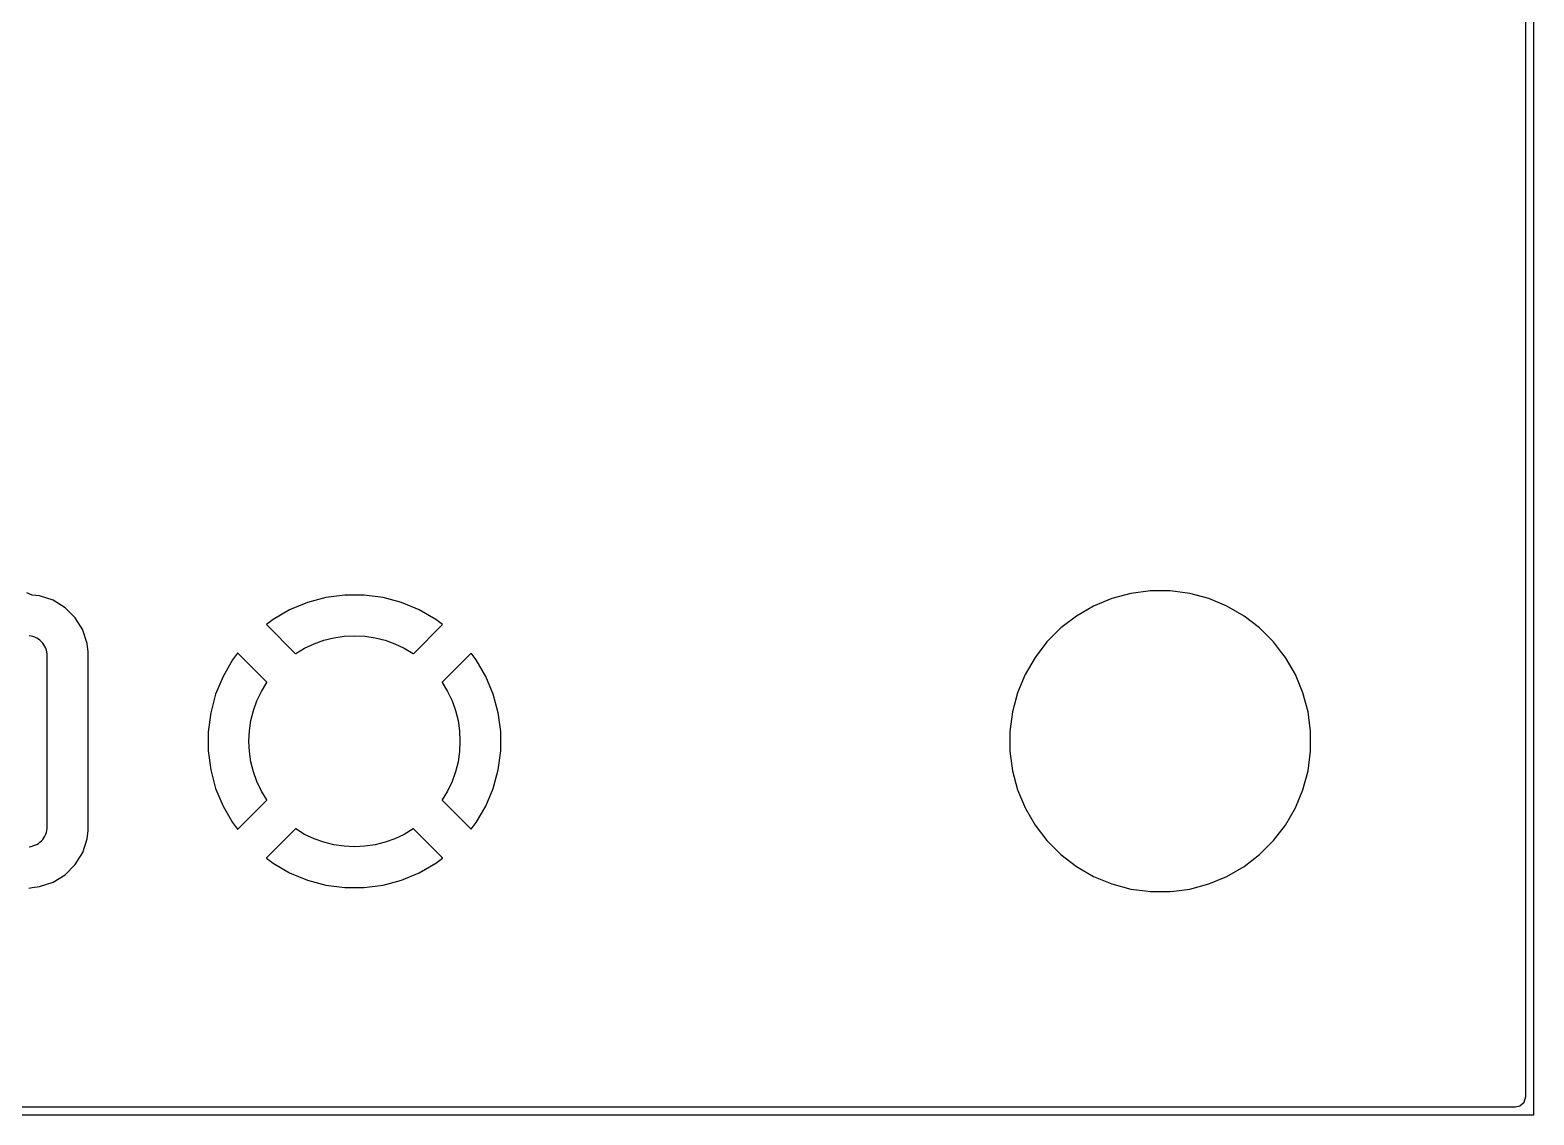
# Model space of a CAD drawing. Header units: metres. Extents: x 85.4 to 154.6, y -104.6 to -40.4.
# Drawn here: x 136.09 to 154.6, y -104.6 to -91.24 of the extents above; entities that cross this region are included whole.
import ezdxf

# ---------------------------------------------------------------- set-up
doc = ezdxf.new("R2010")
doc.units = ezdxf.units.M

msp = doc.modelspace()

# ---------------------------------------------------------------- linework, layer by layer
for points in [[(85.501, -40.625), (85.501, -104.375), (85.512, -104.427), (85.558, -104.479), (85.625, -104.499), (154.375, -104.499), (154.427, -104.488), (154.479, -104.442), (154.499, -104.375), (154.499, -40.625), (154.488, -40.573), (154.442, -40.521), (154.375, -40.501), (85.625, -40.501), (85.573, -40.512), (85.521, -40.558), (85.501, -40.625)], [(154.6, -104.599), (154.6, -40.401)], [(136.073, -101.81), (136.112, -101.8), (136.203, -101.79), (136.203, -101.79), (136.203, -101.79), (136.203, -101.79), (136.203, -101.79), (136.203, -101.79), (136.203, -101.79), (136.203, -101.79), (136.203, -101.79), (136.203, -101.79), (136.203, -101.79), (136.203, -101.79), (136.203, -101.79), (136.203, -101.79), (136.369, -101.735), (136.37, -101.735), (136.37, -101.735), (136.37, -101.735), (136.37, -101.735), (136.37, -101.735), (136.37, -101.735), (136.37, -101.735), (136.37, -101.735), (136.37, -101.735), (136.37, -101.735), (136.37, -101.735), (136.37, -101.735), (136.37, -101.735), (136.519, -101.643), (136.519, -101.643), (136.519, -101.643), (136.519, -101.643), (136.519, -101.643), (136.519, -101.643), (136.519, -101.643), (136.519, -101.643), (136.519, -101.643), (136.519, -101.643), (136.519, -101.643), (136.519, -101.643), (136.519, -101.643), (136.519, -101.643), (136.643, -101.519), (136.643, -101.519), (136.643, -101.519), (136.643, -101.519), (136.643, -101.519), (136.643, -101.519), (136.643, -101.519), (136.643, -101.519), (136.643, -101.519), (136.643, -101.519), (136.643, -101.519), (136.643, -101.519), (136.643, -101.519), (136.643, -101.519), (136.735, -101.37), (136.735, -101.37), (136.735, -101.37), (136.735, -101.37), (136.735, -101.37), (136.735, -101.37), (136.735, -101.37), (136.735, -101.37), (136.735, -101.37), (136.735, -101.37), (136.735, -101.37), (136.735, -101.37), (136.735, -101.37), (136.735, -101.369), (136.79, -101.203), (136.79, -101.203), (136.79, -101.203), (136.79, -101.203), (136.79, -101.203), (136.79, -101.203), (136.79, -101.203), (136.79, -101.203), (136.79, -101.203), (136.79, -101.203), (136.79, -101.203), (136.79, -101.203), (136.79, -101.203), (136.79, -101.203), (136.801, -101.1), (136.801, -101.1), (136.801, -101.1), (136.801, -101.1), (136.801, -101.1), (136.801, -101.1), (136.801, -101.1), (136.801, -101.1), (136.801, -99.882), (136.801, -98.9), (136.801, -98.9), (136.801, -98.9), (136.801, -98.9), (136.801, -98.9), (136.801, -98.9), (136.801, -98.9), (136.801, -98.9), (136.79, -98.797), (136.79, -98.797), (136.79, -98.797), (136.79, -98.797), (136.79, -98.797), (136.79, -98.797), (136.79, -98.797), (136.79, -98.797), (136.79, -98.797), (136.79, -98.797), (136.79, -98.797), (136.79, -98.797), (136.79, -98.797), (136.79, -98.797), (136.735, -98.631), (136.735, -98.63), (136.735, -98.63), (136.735, -98.63), (136.735, -98.63), (136.735, -98.63), (136.735, -98.63), (136.735, -98.63), (136.735, -98.63), (136.735, -98.63), (136.735, -98.63), (136.735, -98.63), (136.735, -98.63), (136.735, -98.63), (136.643, -98.481), (136.643, -98.481), (136.643, -98.481), (136.643, -98.481), (136.643, -98.481), (136.643, -98.481), (136.643, -98.481), (136.643, -98.481), (136.643, -98.481), (136.643, -98.481), (136.643, -98.481), (136.643, -98.481), (136.643, -98.481), (136.643, -98.481), (136.519, -98.357), (136.519, -98.357), (136.519, -98.357), (136.519, -98.357), (136.519, -98.357), (136.519, -98.357), (136.519, -98.357), (136.519, -98.357), (136.519, -98.357), (136.519, -98.357), (136.519, -98.357), (136.519, -98.357), (136.519, -98.357), (136.519, -98.357), (136.37, -98.265), (136.37, -98.265), (136.37, -98.265), (136.37, -98.265), (136.37, -98.265), (136.37, -98.265), (136.37, -98.265), (136.37, -98.265), (136.37, -98.265), (136.37, -98.265), (136.37, -98.265), (136.37, -98.265), (136.37, -98.265), (136.369, -98.265), (136.203, -98.21), (136.203, -98.21), (136.203, -98.21), (136.203, -98.21), (136.203, -98.21), (136.203, -98.21), (136.203, -98.21), (136.203, -98.21), (136.203, -98.21), (136.203, -98.21), (136.203, -98.21), (136.203, -98.21), (136.203, -98.21), (136.203, -98.21), (136.112, -98.2), (136.048, -98.174)], [(139.703, -98.756), (139.826, -98.725), (139.953, -98.707), (140.08, -98.701), (140.207, -98.707), (140.334, -98.725), (140.457, -98.756), (140.577, -98.799), (140.693, -98.854), (140.802, -98.92), (140.805, -98.922), (140.805, -98.922), (140.805, -98.922), (140.805, -98.922), (140.805, -98.922), (140.805, -98.922), (140.805, -98.922), (140.805, -98.922), (140.805, -98.922), (140.805, -98.922), (140.805, -98.922), (140.805, -98.922), (140.805, -98.922), (140.805, -98.922), (140.805, -98.922), (140.805, -98.922), (140.805, -98.922), (140.805, -98.922), (140.805, -98.922), (140.805, -98.922), (140.805, -98.922), (140.805, -98.922), (140.805, -98.922), (140.805, -98.922), (140.805, -98.922), (140.805, -98.922), (140.805, -98.922), (140.805, -98.922), (140.805, -98.922), (140.805, -98.922), (140.805, -98.922), (140.805, -98.922), (140.805, -98.922), (140.805, -98.922), (140.805, -98.922), (140.805, -98.922), (140.805, -98.922), (140.805, -98.922), (140.805, -98.922), (140.805, -98.922), (140.805, -98.922), (140.805, -98.922), (140.805, -98.922), (140.805, -98.922), (140.805, -98.922), (140.805, -98.922), (140.805, -98.922), (140.805, -98.922), (140.805, -98.922), (140.805, -98.922), (140.805, -98.922), (140.805, -98.922), (140.805, -98.922), (140.805, -98.922), (140.805, -98.922), (140.805, -98.922), (140.805, -98.922), (140.805, -98.922), (140.805, -98.922), (140.805, -98.922), (140.805, -98.922), (140.805, -98.922), (140.805, -98.922), (140.805, -98.922), (140.805, -98.922), (140.805, -98.922), (140.805, -98.922), (140.805, -98.922), (140.805, -98.922), (140.805, -98.922), (140.805, -98.922), (140.805, -98.922), (140.805, -98.922), (140.805, -98.922), (140.805, -98.922), (140.805, -98.922), (140.805, -98.922), (140.805, -98.922), (140.805, -98.922), (140.805, -98.922), (140.805, -98.922), (140.805, -98.922), (140.805, -98.922), (140.805, -98.922), (140.805, -98.922), (140.805, -98.922), (141.164, -98.563), (141.164, -98.563), (141.164, -98.563), (141.164, -98.563), (141.164, -98.563), (141.164, -98.563), (141.164, -98.563), (141.164, -98.563), (141.164, -98.563), (141.164, -98.563), (141.164, -98.563), (141.164, -98.563), (141.164, -98.563), (141.164, -98.563), (141.164, -98.563), (141.164, -98.563), (141.164, -98.563), (141.164, -98.563), (141.164, -98.563), (141.164, -98.563), (141.164, -98.563), (141.164, -98.563), (141.164, -98.563), (141.164, -98.563), (141.164, -98.563), (141.164, -98.563), (141.164, -98.563), (141.164, -98.563), (141.164, -98.563), (141.164, -98.563), (141.164, -98.563), (141.164, -98.563), (141.164, -98.563), (141.164, -98.563), (141.164, -98.563), (141.164, -98.563), (141.164, -98.563), (141.164, -98.563), (141.164, -98.563), (141.164, -98.563), (141.164, -98.563), (141.164, -98.563), (141.164, -98.563), (141.164, -98.563), (141.164, -98.563), (141.164, -98.563), (141.164, -98.563), (141.164, -98.563), (141.164, -98.563), (141.164, -98.563), (141.164, -98.563), (141.164, -98.563), (141.164, -98.563), (141.164, -98.563), (141.164, -98.563), (141.164, -98.563), (141.164, -98.563), (141.164, -98.563), (141.164, -98.563), (141.164, -98.563), (141.164, -98.563), (141.164, -98.563), (141.164, -98.563), (141.164, -98.563), (141.164, -98.563), (141.164, -98.563), (141.164, -98.563), (141.164, -98.563), (141.164, -98.563), (141.164, -98.563), (141.164, -98.563), (141.164, -98.563), (141.164, -98.563), (141.164, -98.563), (141.164, -98.563), (141.164, -98.563), (141.164, -98.563), (141.164, -98.563), (141.164, -98.562), (141.164, -98.562), (141.164, -98.562), (141.164, -98.562), (141.164, -98.562), (141.164, -98.562), (141.164, -98.562), (141.164, -98.562), (141.164, -98.562), (141.164, -98.562), (141.164, -98.562), (141.164, -98.562), (141.164, -98.562), (141.164, -98.562), (141.164, -98.562), (141.164, -98.562), (141.164, -98.562), (141.164, -98.562), (141.164, -98.562), (141.164, -98.562), (141.164, -98.562), (141.164, -98.562), (141.164, -98.562), (141.164, -98.562), (141.164, -98.562), (141.164, -98.562), (141.082, -98.5), (141.082, -98.5), (141.082, -98.5), (141.082, -98.5), (141.082, -98.5), (141.082, -98.5), (141.082, -98.5), (141.082, -98.5), (141.082, -98.5), (141.082, -98.5), (140.878, -98.382), (140.878, -98.382), (140.878, -98.382), (140.878, -98.382), (140.878, -98.382), (140.878, -98.382), (140.878, -98.382), (140.878, -98.382), (140.878, -98.382), (140.878, -98.382), (140.878, -98.382), (140.878, -98.382), (140.878, -98.382), (140.878, -98.382), (140.878, -98.382), (140.66, -98.291), (140.66, -98.291), (140.66, -98.291), (140.66, -98.291), (140.66, -98.291), (140.66, -98.291), (140.66, -98.291), (140.66, -98.291), (140.66, -98.291), (140.432, -98.23), (140.432, -98.23), (140.432, -98.23), (140.432, -98.23), (140.432, -98.23), (140.432, -98.23), (140.432, -98.23), (140.432, -98.23), (140.198, -98.2), (140.198, -98.2), (140.198, -98.2), (140.198, -98.2), (140.198, -98.2), (140.198, -98.2), (140.198, -98.2), (140.198, -98.2), (139.962, -98.2), (139.962, -98.2), (139.962, -98.2), (139.962, -98.2), (139.962, -98.2), (139.962, -98.2), (139.962, -98.2), (139.962, -98.2), (139.728, -98.23), (139.728, -98.23), (139.728, -98.23), (139.728, -98.23), (139.728, -98.23), (139.728, -98.23), (139.728, -98.23), (139.728, -98.23), (139.5, -98.291), (139.5, -98.291), (139.5, -98.291), (139.5, -98.291), (139.5, -98.291), (139.5, -98.291), (139.5, -98.291), (139.5, -98.291), (139.282, -98.382), (139.282, -98.382), (139.282, -98.382), (139.282, -98.382), (139.282, -98.382), (139.282, -98.382), (139.282, -98.382), (139.282, -98.382), (139.282, -98.382), (139.282, -98.382), (139.282, -98.382), (139.282, -98.382), (139.282, -98.382), (139.282, -98.382), (139.282, -98.382), (139.078, -98.5), (139.078, -98.5), (139.078, -98.5), (139.078, -98.5), (139.078, -98.5), (139.078, -98.5), (139.078, -98.5), (139.078, -98.5), (139.078, -98.5), (139.078, -98.5), (139.078, -98.5), (139.078, -98.5), (139.078, -98.5), (139.078, -98.5), (139.078, -98.5), (138.996, -98.562), (138.996, -98.562), (138.996, -98.562), (138.996, -98.562), (138.996, -98.562), (138.996, -98.562), (138.996, -98.562), (138.996, -98.562), (138.996, -98.562), (138.996, -98.562), (138.996, -98.562), (138.996, -98.562), (138.996, -98.562), (138.996, -98.562), (138.996, -98.562), (138.996, -98.562), (138.996, -98.562), (138.996, -98.562), (138.996, -98.562), (138.996, -98.562), (138.996, -98.562), (138.996, -98.562), (138.996, -98.562), (138.996, -98.562), (138.996, -98.562), (138.996, -98.562), (138.996, -98.563), (138.996, -98.563), (138.996, -98.563), (138.996, -98.563), (138.996, -98.563), (138.996, -98.563), (138.996, -98.563), (138.996, -98.563), (138.996, -98.563), (138.996, -98.563), (138.996, -98.563), (138.996, -98.563), (138.996, -98.563), (138.996, -98.563), (138.996, -98.563), (138.996, -98.563), (138.996, -98.563), (138.996, -98.563), (138.996, -98.563), (138.996, -98.563), (138.996, -98.563), (138.996, -98.563), (138.996, -98.563), (138.996, -98.563), (138.996, -98.563), (138.996, -98.563), (138.996, -98.563), (138.996, -98.563), (138.996, -98.563), (138.996, -98.563), (138.996, -98.563), (138.996, -98.563), (138.996, -98.563), (138.996, -98.563), (138.996, -98.563), (138.996, -98.563), (138.996, -98.563), (138.996, -98.563), (138.996, -98.563), (138.996, -98.563), (138.996, -98.563), (138.996, -98.563), (138.996, -98.563), (138.996, -98.563), (138.996, -98.563), (138.996, -98.563), (138.996, -98.563), (138.996, -98.563), (138.996, -98.563), (138.996, -98.563), (138.996, -98.563), (138.996, -98.563), (138.996, -98.563), (138.996, -98.563), (138.996, -98.563), (138.996, -98.563), (138.996, -98.563), (138.996, -98.563), (138.996, -98.563), (138.996, -98.563), (138.996, -98.563), (138.996, -98.563), (138.996, -98.563), (138.996, -98.563), (138.996, -98.563), (138.996, -98.563), (138.996, -98.563), (138.996, -98.563), (138.996, -98.563), (138.996, -98.563), (138.996, -98.563), (138.996, -98.563), (138.996, -98.563), (138.996, -98.563), (138.996, -98.563), (138.996, -98.563), (138.996, -98.563), (138.996, -98.563), (138.996, -98.563), (138.996, -98.563), (139.354, -98.922), (139.354, -98.922), (139.354, -98.922), (139.354, -98.922), (139.354, -98.922), (139.354, -98.922), (139.354, -98.922), (139.354, -98.922), (139.354, -98.922), (139.355, -98.922), (139.355, -98.922), (139.355, -98.922), (139.355, -98.922), (139.355, -98.922), (139.355, -98.922), (139.355, -98.922), (139.355, -98.922), (139.355, -98.922), (139.355, -98.922), (139.355, -98.922), (139.355, -98.922), (139.355, -98.922), (139.355, -98.922), (139.355, -98.922), (139.355, -98.922), (139.355, -98.922), (139.355, -98.922), (139.355, -98.922), (139.355, -98.922), (139.355, -98.922), (139.355, -98.922), (139.355, -98.922), (139.355, -98.922), (139.355, -98.922), (139.355, -98.922), (139.355, -98.922), (139.355, -98.922), (139.355, -98.922), (139.355, -98.922), (139.355, -98.922), (139.355, -98.922), (139.355, -98.922), (139.355, -98.922), (139.355, -98.922), (139.355, -98.922), (139.355, -98.922), (139.355, -98.922), (139.355, -98.922), (139.355, -98.922), (139.355, -98.922), (139.355, -98.922), (139.355, -98.922), (139.355, -98.922), (139.355, -98.922), (139.355, -98.922), (139.355, -98.922), (139.355, -98.922), (139.355, -98.922), (139.355, -98.922), (139.355, -98.922), (139.355, -98.922), (139.355, -98.922), (139.355, -98.922), (139.355, -98.922), (139.355, -98.922), (139.355, -98.922), (139.355, -98.922), (139.355, -98.922), (139.355, -98.922), (139.355, -98.922), (139.355, -98.922), (139.355, -98.922), (139.355, -98.922), (139.355, -98.922), (139.355, -98.922), (139.355, -98.922), (139.355, -98.922), (139.355, -98.922), (139.355, -98.922), (139.355, -98.922), (139.355, -98.922), (139.355, -98.922), (139.355, -98.922), (139.355, -98.922), (139.355, -98.922), (139.355, -98.922), (139.358, -98.92), (139.467, -98.854), (139.583, -98.799), (139.703, -98.756)], [(148.149, -99.879), (148.149, -99.879), (148.149, -99.879), (148.149, -99.879), (148.149, -99.879), (148.149, -99.879), (148.149, -99.879), (148.149, -100.121), (148.149, -100.121), (148.149, -100.121), (148.149, -100.121), (148.149, -100.121), (148.149, -100.121), (148.149, -100.121), (148.149, -100.121), (148.181, -100.362), (148.181, -100.362), (148.181, -100.362), (148.181, -100.362), (148.181, -100.362), (148.181, -100.362), (148.181, -100.362), (148.181, -100.362), (148.243, -100.596), (148.243, -100.596), (148.243, -100.596), (148.243, -100.596), (148.243, -100.596), (148.243, -100.596), (148.243, -100.596), (148.243, -100.596), (148.327, -100.798), (148.336, -100.82), (148.336, -100.82), (148.336, -100.82), (148.336, -100.82), (148.336, -100.82), (148.336, -100.82), (148.336, -100.82), (148.336, -100.82), (148.458, -101.031), (148.458, -101.031), (148.458, -101.031), (148.458, -101.031), (148.458, -101.031), (148.458, -101.031), (148.458, -101.031), (148.458, -101.031), (148.458, -101.031), (148.458, -101.031), (148.458, -101.031), (148.458, -101.031), (148.458, -101.031), (148.458, -101.031), (148.458, -101.031), (148.605, -101.223), (148.605, -101.223), (148.605, -101.223), (148.605, -101.223), (148.605, -101.223), (148.605, -101.223), (148.605, -101.223), (148.605, -101.223), (148.605, -101.223), (148.605, -101.223), (148.605, -101.223), (148.605, -101.223), (148.605, -101.223), (148.605, -101.223), (148.605, -101.223), (148.605, -101.223), (148.777, -101.395), (148.777, -101.395), (148.777, -101.395), (148.777, -101.395), (148.777, -101.395), (148.777, -101.395), (148.777, -101.395), (148.777, -101.395), (148.777, -101.395), (148.777, -101.395), (148.777, -101.395), (148.777, -101.395), (148.777, -101.395), (148.777, -101.395), (148.777, -101.395), (148.969, -101.542), (148.969, -101.542), (148.969, -101.542), (148.969, -101.542), (148.969, -101.542), (148.969, -101.542), (148.969, -101.542), (148.969, -101.542), (149.18, -101.664), (149.18, -101.664), (149.18, -101.664), (149.18, -101.664), (149.18, -101.664), (149.18, -101.664), (149.18, -101.664), (149.18, -101.664), (149.404, -101.757), (149.404, -101.757), (149.404, -101.757), (149.404, -101.757), (149.404, -101.757), (149.404, -101.757), (149.404, -101.757), (149.404, -101.757), (149.638, -101.819), (149.638, -101.819), (149.638, -101.819), (149.638, -101.819), (149.638, -101.819), (149.638, -101.819), (149.638, -101.819), (149.638, -101.819), (149.819, -101.843), (149.879, -101.851), (149.879, -101.851), (149.879, -101.851), (149.879, -101.851), (149.879, -101.851), (149.879, -101.851), (149.879, -101.851), (149.879, -101.851), (150.121, -101.851), (150.121, -101.851), (150.121, -101.851), (150.121, -101.851), (150.121, -101.851), (150.121, -101.851), (150.121, -101.851), (150.121, -101.851), (150.169, -101.845), (150.362, -101.819), (150.362, -101.819), (150.362, -101.819), (150.362, -101.819), (150.362, -101.819), (150.362, -101.819), (150.362, -101.819), (150.362, -101.819), (150.596, -101.757), (150.596, -101.757), (150.596, -101.757), (150.596, -101.757), (150.596, -101.757), (150.596, -101.757), (150.596, -101.757), (150.596, -101.757), (150.82, -101.664), (150.82, -101.664), (150.82, -101.664), (150.82, -101.664), (150.82, -101.664), (150.82, -101.664), (150.82, -101.664), (150.82, -101.664), (151.031, -101.542), (151.031, -101.542), (151.031, -101.542), (151.031, -101.542), (151.031, -101.542), (151.031, -101.542), (151.031, -101.542), (151.031, -101.542), (151.223, -101.395), (151.223, -101.395), (151.223, -101.395), (151.223, -101.395), (151.223, -101.395), (151.223, -101.395), (151.223, -101.395), (151.223, -101.395), (151.395, -101.223), (151.395, -101.223), (151.395, -101.223), (151.395, -101.223), (151.395, -101.223), (151.395, -101.223), (151.395, -101.223), (151.395, -101.223), (151.542, -101.031), (151.542, -101.031), (151.542, -101.031), (151.542, -101.031), (151.542, -101.031), (151.542, -101.031), (151.542, -101.031), (151.542, -101.031), (151.664, -100.82), (151.664, -100.82), (151.664, -100.82), (151.664, -100.82), (151.664, -100.82), (151.664, -100.82), (151.664, -100.82), (151.664, -100.82), (151.757, -100.596), (151.757, -100.596), (151.757, -100.596), (151.757, -100.596), (151.757, -100.596), (151.757, -100.596), (151.757, -100.596), (151.757, -100.596), (151.819, -100.362), (151.819, -100.362), (151.819, -100.362), (151.819, -100.362), (151.819, -100.362), (151.819, -100.362), (151.819, -100.362), (151.819, -100.362), (151.851, -100.121), (151.851, -100.121), (151.851, -100.121), (151.851, -100.121), (151.851, -100.121), (151.851, -100.121), (151.851, -100.121), (151.851, -100.121), (151.851, -99.879), (151.851, -99.879), (151.851, -99.879), (151.851, -99.879), (151.851, -99.879), (151.851, -99.879), (151.851, -99.879), (151.851, -99.879), (151.819, -99.638), (151.819, -99.638), (151.819, -99.638), (151.819, -99.638), (151.819, -99.638), (151.819, -99.638), (151.819, -99.638), (151.819, -99.638), (151.757, -99.404), (151.757, -99.404), (151.757, -99.404), (151.757, -99.404), (151.757, -99.404), (151.757, -99.404), (151.757, -99.404), (151.757, -99.404), (151.664, -99.18), (151.664, -99.18), (151.664, -99.18), (151.664, -99.18), (151.664, -99.18), (151.664, -99.18), (151.664, -99.18), (151.664, -99.18), (151.542, -98.969), (151.542, -98.969), (151.542, -98.969), (151.542, -98.969), (151.542, -98.969), (151.542, -98.969), (151.542, -98.969), (151.542, -98.969), (151.481, -98.89), (151.395, -98.777), (151.395, -98.777), (151.395, -98.777), (151.395, -98.777), (151.395, -98.777), (151.395, -98.777), (151.395, -98.777), (151.395, -98.777), (151.395, -98.777), (151.395, -98.777), (151.395, -98.777), (151.395, -98.777), (151.395, -98.777), (151.395, -98.777), (151.395, -98.777), (151.395, -98.777), (151.223, -98.605), (151.223, -98.605), (151.223, -98.605), (151.223, -98.605), (151.223, -98.605), (151.223, -98.605), (151.223, -98.605), (151.223, -98.605), (151.223, -98.605), (151.223, -98.605), (151.223, -98.605), (151.223, -98.605), (151.223, -98.605), (151.223, -98.605), (151.223, -98.605), (151.223, -98.605), (151.031, -98.458), (151.031, -98.458), (151.031, -98.458), (151.031, -98.458), (151.031, -98.458), (151.031, -98.458), (151.031, -98.458), (151.031, -98.458), (151.031, -98.458), (151.031, -98.458), (151.031, -98.458), (151.031, -98.458), (151.031, -98.458), (151.031, -98.458), (150.82, -98.336), (150.82, -98.336), (150.82, -98.336), (150.82, -98.336), (150.82, -98.336), (150.82, -98.336), (150.82, -98.336), (150.82, -98.336), (150.82, -98.336), (150.82, -98.336), (150.82, -98.336), (150.82, -98.336), (150.82, -98.336), (150.82, -98.336), (150.82, -98.336), (150.596, -98.243), (150.596, -98.243), (150.596, -98.243), (150.596, -98.243), (150.596, -98.243), (150.596, -98.243), (150.596, -98.243), (150.596, -98.243), (150.362, -98.181), (150.362, -98.181), (150.362, -98.181), (150.362, -98.181), (150.362, -98.181), (150.362, -98.181), (150.362, -98.181), (150.362, -98.181), (150.121, -98.149), (150.121, -98.149), (150.121, -98.149), (150.121, -98.149), (150.121, -98.149), (150.121, -98.149), (150.121, -98.149), (150.121, -98.149), (149.879, -98.149), (149.879, -98.149), (149.879, -98.149), (149.879, -98.149), (149.879, -98.149), (149.879, -98.149), (149.879, -98.149), (149.879, -98.149), (149.638, -98.181), (149.638, -98.181), (149.638, -98.181), (149.638, -98.181), (149.638, -98.181), (149.638, -98.181), (149.638, -98.181), (149.638, -98.181), (149.404, -98.243), (149.404, -98.243), (149.404, -98.243), (149.404, -98.243), (149.404, -98.243), (149.404, -98.243), (149.404, -98.243), (149.404, -98.243), (149.18, -98.336), (149.18, -98.336), (149.18, -98.336), (149.18, -98.336), (149.18, -98.336), (149.18, -98.336), (149.18, -98.336), (149.18, -98.336), (149.18, -98.336), (149.18, -98.336), (149.18, -98.336), (149.18, -98.336), (149.18, -98.336), (149.18, -98.336), (149.18, -98.336), (148.969, -98.458), (148.969, -98.458), (148.969, -98.458), (148.969, -98.458), (148.969, -98.458), (148.969, -98.458), (148.969, -98.458), (148.969, -98.458), (148.777, -98.605), (148.777, -98.605), (148.777, -98.605), (148.777, -98.605), (148.777, -98.605), (148.777, -98.605), (148.777, -98.605), (148.777, -98.605), (148.777, -98.605), (148.777, -98.605), (148.777, -98.605), (148.777, -98.605), (148.777, -98.605), (148.777, -98.605), (148.777, -98.605), (148.777, -98.605), (148.605, -98.777), (148.605, -98.777), (148.605, -98.777), (148.605, -98.777), (148.605, -98.777), (148.605, -98.777), (148.605, -98.777), (148.605, -98.777), (148.605, -98.777), (148.605, -98.777), (148.605, -98.777), (148.605, -98.777), (148.605, -98.777), (148.605, -98.777), (148.605, -98.777), (148.605, -98.777), (148.458, -98.969), (148.458, -98.969), (148.458, -98.969), (148.458, -98.969), (148.458, -98.969), (148.458, -98.969), (148.458, -98.969), (148.458, -98.969), (148.336, -99.18), (148.336, -99.18), (148.336, -99.18), (148.336, -99.18), (148.336, -99.18), (148.336, -99.18), (148.336, -99.18), (148.336, -99.18), (148.336, -99.18), (148.336, -99.18), (148.336, -99.18), (148.336, -99.18), (148.336, -99.18), (148.336, -99.18), (148.336, -99.18), (148.243, -99.404), (148.243, -99.404), (148.243, -99.404), (148.243, -99.404), (148.243, -99.404), (148.243, -99.404), (148.243, -99.404), (148.243, -99.404), (148.181, -99.638), (148.181, -99.638), (148.181, -99.638), (148.181, -99.638), (148.181, -99.638), (148.181, -99.638), (148.181, -99.638), (148.181, -99.638), (148.149, -99.879), (148.149, -99.879)], [(136.074, -101.298), (136.099, -101.295), (136.122, -101.289), (136.145, -101.281), (136.168, -101.27), (136.189, -101.257), (136.208, -101.243), (136.226, -101.226), (136.243, -101.208), (136.257, -101.189), (136.27, -101.168), (136.281, -101.145), (136.289, -101.122), (136.295, -101.099), (136.298, -101.074), (136.299, -101.05), (136.299, -98.95), (136.298, -98.926), (136.295, -98.901), (136.289, -98.878), (136.281, -98.855), (136.27, -98.832), (136.257, -98.811), (136.243, -98.792), (136.226, -98.774), (136.208, -98.757), (136.189, -98.743), (136.168, -98.73), (136.145, -98.719), (136.122, -98.711), (136.099, -98.705), (136.074, -98.702)], [(138.279, -99.882), (138.279, -99.882), (138.279, -99.882), (138.279, -99.882), (138.279, -99.882), (138.279, -99.882), (138.279, -99.882), (138.279, -100.118), (138.279, -100.118), (138.279, -100.118), (138.279, -100.118), (138.279, -100.118), (138.279, -100.118), (138.279, -100.118), (138.279, -100.118), (138.31, -100.352), (138.31, -100.352), (138.31, -100.352), (138.31, -100.352), (138.31, -100.352), (138.31, -100.352), (138.31, -100.352), (138.31, -100.352), (138.371, -100.58), (138.371, -100.58), (138.371, -100.58), (138.371, -100.58), (138.371, -100.58), (138.371, -100.58), (138.371, -100.58), (138.371, -100.58), (138.462, -100.798), (138.462, -100.798), (138.462, -100.798), (138.462, -100.798), (138.462, -100.798), (138.462, -100.798), (138.462, -100.798), (138.462, -100.798), (138.462, -100.798), (138.462, -100.798), (138.462, -100.798), (138.462, -100.798), (138.462, -100.798), (138.462, -100.798), (138.462, -100.798), (138.58, -101.002), (138.58, -101.002), (138.58, -101.002), (138.58, -101.002), (138.58, -101.002), (138.58, -101.002), (138.58, -101.002), (138.58, -101.002), (138.58, -101.002), (138.58, -101.002), (138.58, -101.002), (138.58, -101.002), (138.58, -101.002), (138.642, -101.084), (138.642, -101.084), (138.642, -101.084), (138.642, -101.084), (138.642, -101.084), (138.642, -101.084), (138.642, -101.084), (138.642, -101.084), (138.642, -101.084), (138.642, -101.084), (138.642, -101.084), (138.642, -101.084), (138.642, -101.084), (138.642, -101.084), (138.642, -101.084), (138.642, -101.084), (138.642, -101.084), (138.642, -101.084), (138.642, -101.084), (138.642, -101.084), (138.642, -101.084), (138.642, -101.084), (138.642, -101.084), (138.642, -101.084), (138.642, -101.084), (138.642, -101.084), (138.642, -101.084), (138.642, -101.084), (138.642, -101.084), (138.642, -101.084), (138.642, -101.084), (138.642, -101.084), (138.642, -101.084), (138.643, -101.084), (138.643, -101.084), (138.643, -101.084), (138.643, -101.084), (138.643, -101.084), (138.643, -101.084), (138.643, -101.084), (138.643, -101.084), (138.643, -101.084), (138.643, -101.084), (138.643, -101.084), (138.643, -101.084), (138.643, -101.084), (138.643, -101.084), (138.643, -101.084), (138.643, -101.084), (138.643, -101.084), (138.643, -101.084), (138.643, -101.084), (138.643, -101.084), (138.643, -101.084), (138.643, -101.084), (138.643, -101.084), (138.643, -101.084), (138.643, -101.084), (138.643, -101.084), (138.643, -101.084), (138.643, -101.084), (138.643, -101.084), (138.643, -101.084), (138.643, -101.084), (138.643, -101.084), (138.643, -101.084), (138.643, -101.084), (138.643, -101.084), (138.643, -101.084), (138.643, -101.084), (138.643, -101.084), (138.643, -101.084), (138.643, -101.084), (138.643, -101.084), (138.643, -101.084), (138.643, -101.084), (138.643, -101.084), (138.643, -101.084), (138.643, -101.084), (138.643, -101.084), (138.643, -101.084), (138.643, -101.084), (138.643, -101.084), (138.643, -101.084), (138.643, -101.084), (138.643, -101.084), (138.643, -101.084), (138.643, -101.084), (138.643, -101.084), (138.643, -101.084), (138.643, -101.084), (138.643, -101.084), (138.643, -101.084), (138.643, -101.084), (138.643, -101.084), (138.643, -101.084), (138.643, -101.084), (138.643, -101.084), (138.643, -101.084), (138.643, -101.084), (138.643, -101.084), (138.643, -101.084), (138.643, -101.084), (138.643, -101.084), (139.002, -100.726), (139.002, -100.726), (139.002, -100.726), (139.002, -100.726), (139.002, -100.726), (139.002, -100.726), (139.002, -100.726), (139.002, -100.726), (139.002, -100.726), (139.002, -100.725), (139.002, -100.725), (139.002, -100.725), (139.002, -100.725), (139.002, -100.725), (139.002, -100.725), (139.002, -100.725), (139.002, -100.725), (139.002, -100.725), (139.002, -100.725), (139.002, -100.725), (139.002, -100.725), (139.002, -100.725), (139.002, -100.725), (139.002, -100.725), (139.002, -100.725), (139.002, -100.725), (139.002, -100.725), (139.002, -100.725), (139.002, -100.725), (139.002, -100.725), (139.002, -100.725), (139.002, -100.725), (139.002, -100.725), (139.002, -100.725), (139.002, -100.725), (139.002, -100.725), (139.002, -100.725), (139.002, -100.725), (139.002, -100.725), (139.002, -100.725), (139.002, -100.725), (139.002, -100.725), (139.002, -100.725), (139.002, -100.725), (139.002, -100.725), (139.002, -100.725), (139.002, -100.725), (139.002, -100.725), (139.002, -100.725), (139.002, -100.725), (139.002, -100.725), (139.002, -100.725), (139.002, -100.725), (139.002, -100.725), (139.002, -100.725), (139.002, -100.725), (139.002, -100.725), (139.002, -100.725), (139.002, -100.725), (139.002, -100.725), (139.002, -100.725), (139.002, -100.725), (139.002, -100.725), (139.002, -100.725), (139.002, -100.725), (139.002, -100.725), (139.002, -100.725), (139.002, -100.725), (139.002, -100.725), (139.002, -100.725), (139.002, -100.725), (139.002, -100.725), (139.002, -100.725), (139.002, -100.725), (139.002, -100.725), (139.002, -100.725), (139.002, -100.725), (139.002, -100.725), (139.002, -100.725), (139.002, -100.725), (139.002, -100.725), (139.002, -100.725), (139.002, -100.725), (139.002, -100.725), (139.002, -100.725), (139.002, -100.725), (139, -100.722), (138.934, -100.613), (138.879, -100.497), (138.836, -100.377), (138.805, -100.254), (138.787, -100.127), (138.781, -100), (138.787, -99.873), (138.805, -99.746), (138.836, -99.623), (138.879, -99.503), (138.934, -99.387), (139, -99.278), (139.002, -99.275), (139.002, -99.275), (139.002, -99.275), (139.002, -99.275), (139.002, -99.275), (139.002, -99.275), (139.002, -99.275), (139.002, -99.275), (139.002, -99.275), (139.002, -99.275), (139.002, -99.275), (139.002, -99.275), (139.002, -99.275), (139.002, -99.275), (139.002, -99.275), (139.002, -99.275), (139.002, -99.275), (139.002, -99.275), (139.002, -99.275), (139.002, -99.275), (139.002, -99.275), (139.002, -99.275), (139.002, -99.275), (139.002, -99.275), (139.002, -99.275), (139.002, -99.275), (139.002, -99.275), (139.002, -99.275), (139.002, -99.275), (139.002, -99.275), (139.002, -99.275), (139.002, -99.275), (139.002, -99.275), (139.002, -99.275), (139.002, -99.275), (139.002, -99.275), (139.002, -99.275), (139.002, -99.275), (139.002, -99.275), (139.002, -99.275), (139.002, -99.275), (139.002, -99.275), (139.002, -99.275), (139.002, -99.275), (139.002, -99.275), (139.002, -99.275), (139.002, -99.275), (139.002, -99.275), (139.002, -99.275), (139.002, -99.275), (139.002, -99.275), (139.002, -99.275), (139.002, -99.275), (139.002, -99.275), (139.002, -99.275), (139.002, -99.275), (139.002, -99.275), (139.002, -99.275), (139.002, -99.275), (139.002, -99.275), (139.002, -99.275), (139.002, -99.275), (139.002, -99.275), (139.002, -99.275), (139.002, -99.275), (139.002, -99.275), (139.002, -99.275), (139.002, -99.275), (139.002, -99.275), (139.002, -99.275), (139.002, -99.275), (139.002, -99.275), (139.002, -99.275), (139.002, -99.275), (139.002, -99.275), (139.002, -99.275), (139.002, -99.275), (139.002, -99.275), (139.002, -99.275), (139.002, -99.275), (139.002, -99.275), (139.002, -99.275), (139.002, -99.275), (139.002, -99.275), (139.002, -99.275), (139.002, -99.274), (138.643, -98.916), (138.643, -98.916), (138.643, -98.916), (138.643, -98.916), (138.643, -98.916), (138.643, -98.916), (138.643, -98.916), (138.643, -98.916), (138.643, -98.916), (138.643, -98.916), (138.643, -98.916), (138.643, -98.916), (138.643, -98.916), (138.643, -98.916), (138.643, -98.916), (138.643, -98.916), (138.643, -98.916), (138.643, -98.916), (138.643, -98.916), (138.643, -98.916), (138.643, -98.916), (138.643, -98.916), (138.643, -98.916), (138.643, -98.916), (138.643, -98.916), (138.643, -98.916), (138.643, -98.916), (138.643, -98.916), (138.643, -98.916), (138.643, -98.916), (138.643, -98.916), (138.643, -98.916), (138.643, -98.916), (138.643, -98.916), (138.643, -98.916), (138.643, -98.916), (138.643, -98.916), (138.643, -98.916), (138.643, -98.916), (138.643, -98.916), (138.643, -98.916), (138.643, -98.916), (138.643, -98.916), (138.643, -98.916), (138.643, -98.916), (138.643, -98.916), (138.643, -98.916), (138.643, -98.916), (138.643, -98.916), (138.643, -98.916), (138.643, -98.916), (138.643, -98.916), (138.643, -98.916), (138.643, -98.916), (138.643, -98.916), (138.643, -98.916), (138.643, -98.916), (138.643, -98.916), (138.643, -98.916), (138.643, -98.916), (138.643, -98.916), (138.643, -98.916), (138.643, -98.916), (138.643, -98.916), (138.643, -98.916), (138.643, -98.916), (138.643, -98.916), (138.643, -98.916), (138.643, -98.916), (138.643, -98.916), (138.643, -98.916), (138.643, -98.916), (138.643, -98.916), (138.642, -98.916), (138.642, -98.916), (138.642, -98.916), (138.642, -98.916), (138.642, -98.916), (138.642, -98.916), (138.642, -98.916), (138.642, -98.916), (138.642, -98.916), (138.642, -98.916), (138.642, -98.916), (138.642, -98.916), (138.642, -98.916), (138.642, -98.916), (138.642, -98.916), (138.642, -98.916), (138.642, -98.916), (138.642, -98.916), (138.642, -98.916), (138.642, -98.916), (138.642, -98.916), (138.642, -98.916), (138.642, -98.916), (138.642, -98.916), (138.642, -98.916), (138.642, -98.916), (138.642, -98.916), (138.642, -98.916), (138.642, -98.916), (138.642, -98.916), (138.642, -98.916), (138.642, -98.916), (138.642, -98.916), (138.58, -98.998), (138.58, -98.998), (138.58, -98.998), (138.58, -98.998), (138.58, -98.998), (138.58, -98.998), (138.58, -98.998), (138.58, -98.998), (138.58, -98.998), (138.58, -98.998), (138.58, -98.998), (138.58, -98.998), (138.58, -98.998), (138.58, -98.998), (138.58, -98.998), (138.462, -99.202), (138.462, -99.202), (138.462, -99.202), (138.462, -99.202), (138.462, -99.202), (138.462, -99.202), (138.462, -99.202), (138.462, -99.202), (138.462, -99.202), (138.462, -99.202), (138.462, -99.202), (138.462, -99.202), (138.462, -99.202), (138.462, -99.202), (138.462, -99.202), (138.371, -99.42), (138.371, -99.42), (138.371, -99.42), (138.371, -99.42), (138.371, -99.42), (138.371, -99.42), (138.371, -99.42), (138.371, -99.42), (138.31, -99.648), (138.31, -99.648), (138.31, -99.648), (138.31, -99.648), (138.31, -99.648), (138.31, -99.648), (138.31, -99.648), (138.31, -99.648), (138.279, -99.882), (138.279, -99.882)], [(141.158, -100.725), (141.158, -100.725), (141.158, -100.725), (141.158, -100.725), (141.158, -100.725), (141.158, -100.725), (141.158, -100.725), (141.158, -100.725), (141.158, -100.725), (141.158, -100.725), (141.158, -100.725), (141.158, -100.725), (141.158, -100.725), (141.158, -100.725), (141.158, -100.725), (141.158, -100.725), (141.158, -100.725), (141.158, -100.725), (141.158, -100.725), (141.158, -100.725), (141.158, -100.725), (141.158, -100.725), (141.158, -100.725), (141.158, -100.725), (141.158, -100.725), (141.158, -100.725), (141.158, -100.725), (141.158, -100.725), (141.158, -100.725), (141.158, -100.725), (141.158, -100.725), (141.158, -100.725), (141.158, -100.725), (141.158, -100.725), (141.158, -100.725), (141.158, -100.725), (141.158, -100.725), (141.158, -100.725), (141.158, -100.725), (141.158, -100.725), (141.158, -100.725), (141.158, -100.725), (141.158, -100.725), (141.158, -100.725), (141.158, -100.725), (141.158, -100.725), (141.158, -100.725), (141.158, -100.725), (141.158, -100.725), (141.158, -100.725), (141.158, -100.725), (141.158, -100.725), (141.158, -100.725), (141.158, -100.725), (141.158, -100.725), (141.158, -100.725), (141.158, -100.725), (141.158, -100.725), (141.158, -100.725), (141.158, -100.725), (141.158, -100.725), (141.158, -100.725), (141.158, -100.725), (141.158, -100.725), (141.158, -100.725), (141.158, -100.725), (141.158, -100.725), (141.158, -100.725), (141.158, -100.725), (141.158, -100.725), (141.158, -100.725), (141.158, -100.725), (141.158, -100.725), (141.158, -100.725), (141.158, -100.725), (141.158, -100.725), (141.158, -100.726), (141.158, -100.726), (141.158, -100.726), (141.158, -100.726), (141.158, -100.726), (141.158, -100.726), (141.158, -100.726), (141.158, -100.726), (141.158, -100.726), (141.517, -101.084), (141.517, -101.084), (141.517, -101.084), (141.517, -101.084), (141.517, -101.084), (141.517, -101.084), (141.517, -101.084), (141.517, -101.084), (141.517, -101.084), (141.517, -101.084), (141.517, -101.084), (141.517, -101.084), (141.517, -101.084), (141.517, -101.084), (141.517, -101.084), (141.517, -101.084), (141.517, -101.084), (141.517, -101.084), (141.517, -101.084), (141.517, -101.084), (141.517, -101.084), (141.517, -101.084), (141.517, -101.084), (141.517, -101.084), (141.517, -101.084), (141.517, -101.084), (141.517, -101.084), (141.517, -101.084), (141.517, -101.084), (141.517, -101.084), (141.517, -101.084), (141.517, -101.084), (141.517, -101.084), (141.517, -101.084), (141.517, -101.084), (141.517, -101.084), (141.517, -101.084), (141.517, -101.084), (141.517, -101.084), (141.517, -101.084), (141.517, -101.084), (141.517, -101.084), (141.517, -101.084), (141.517, -101.084), (141.517, -101.084), (141.517, -101.084), (141.517, -101.084), (141.517, -101.084), (141.517, -101.084), (141.517, -101.084), (141.517, -101.084), (141.517, -101.084), (141.517, -101.084), (141.517, -101.084), (141.517, -101.084), (141.517, -101.084), (141.517, -101.084), (141.517, -101.084), (141.517, -101.084), (141.517, -101.084), (141.517, -101.084), (141.517, -101.084), (141.517, -101.084), (141.517, -101.084), (141.517, -101.084), (141.517, -101.084), (141.517, -101.084), (141.517, -101.084), (141.517, -101.084), (141.517, -101.084), (141.517, -101.084), (141.517, -101.084), (141.517, -101.084), (141.517, -101.084), (141.517, -101.084), (141.517, -101.084), (141.517, -101.084), (141.517, -101.084), (141.517, -101.084), (141.517, -101.084), (141.518, -101.084), (141.518, -101.084), (141.518, -101.084), (141.518, -101.084), (141.518, -101.084), (141.518, -101.084), (141.518, -101.084), (141.518, -101.084), (141.518, -101.084), (141.518, -101.084), (141.518, -101.084), (141.518, -101.084), (141.518, -101.084), (141.518, -101.084), (141.518, -101.084), (141.518, -101.084), (141.518, -101.084), (141.518, -101.084), (141.518, -101.084), (141.518, -101.084), (141.518, -101.084), (141.518, -101.084), (141.518, -101.084), (141.518, -101.084), (141.518, -101.084), (141.518, -101.084), (141.58, -101.002), (141.58, -101.002), (141.58, -101.002), (141.58, -101.002), (141.58, -101.002), (141.58, -101.002), (141.58, -101.002), (141.58, -101.002), (141.698, -100.798), (141.698, -100.798), (141.698, -100.798), (141.698, -100.798), (141.698, -100.798), (141.698, -100.798), (141.698, -100.798), (141.698, -100.798), (141.698, -100.798), (141.698, -100.798), (141.698, -100.798), (141.698, -100.798), (141.698, -100.798), (141.698, -100.798), (141.698, -100.798), (141.789, -100.58), (141.789, -100.58), (141.789, -100.58), (141.789, -100.58), (141.789, -100.58), (141.789, -100.58), (141.789, -100.58), (141.789, -100.58), (141.85, -100.352), (141.85, -100.352), (141.85, -100.352), (141.85, -100.352), (141.85, -100.352), (141.85, -100.352), (141.85, -100.352), (141.85, -100.352), (141.88, -100.118), (141.88, -100.118), (141.88, -100.118), (141.88, -100.118), (141.88, -100.118), (141.88, -100.118), (141.88, -100.118), (141.88, -100.118), (141.88, -100.118), (141.88, -100.118), (141.88, -100.118), (141.88, -100.118), (141.88, -100.118), (141.88, -100.118), (141.88, -100.118), (141.88, -100.118), (141.88, -99.882), (141.88, -99.882), (141.88, -99.882), (141.88, -99.882), (141.88, -99.882), (141.88, -99.882), (141.88, -99.882), (141.88, -99.882), (141.88, -99.882), (141.88, -99.882), (141.88, -99.882), (141.88, -99.882), (141.88, -99.882), (141.88, -99.882), (141.88, -99.882), (141.88, -99.882), (141.88, -99.879), (141.85, -99.648), (141.85, -99.648), (141.85, -99.648), (141.85, -99.648), (141.85, -99.648), (141.85, -99.648), (141.85, -99.648), (141.85, -99.648), (141.789, -99.42), (141.789, -99.42), (141.789, -99.42), (141.789, -99.42), (141.789, -99.42), (141.789, -99.42), (141.789, -99.42), (141.789, -99.42), (141.698, -99.202), (141.698, -99.202), (141.698, -99.202), (141.698, -99.202), (141.698, -99.202), (141.698, -99.202), (141.698, -99.202), (141.698, -99.202), (141.698, -99.202), (141.698, -99.202), (141.698, -99.202), (141.698, -99.202), (141.698, -99.202), (141.698, -99.202), (141.698, -99.202), (141.58, -98.998), (141.58, -98.998), (141.58, -98.998), (141.58, -98.998), (141.58, -98.998), (141.58, -98.998), (141.58, -98.998), (141.58, -98.998), (141.58, -98.998), (141.58, -98.998), (141.58, -98.998), (141.58, -98.998), (141.58, -98.998), (141.518, -98.916), (141.518, -98.916), (141.518, -98.916), (141.518, -98.916), (141.518, -98.916), (141.518, -98.916), (141.518, -98.916), (141.518, -98.916), (141.518, -98.916), (141.518, -98.916), (141.518, -98.916), (141.518, -98.916), (141.518, -98.916), (141.518, -98.916), (141.518, -98.916), (141.518, -98.916), (141.518, -98.916), (141.518, -98.916), (141.518, -98.916), (141.518, -98.916), (141.518, -98.916), (141.518, -98.916), (141.518, -98.916), (141.518, -98.916), (141.518, -98.916), (141.518, -98.916), (141.517, -98.916), (141.517, -98.916), (141.517, -98.916), (141.517, -98.916), (141.517, -98.916), (141.517, -98.916), (141.517, -98.916), (141.517, -98.916), (141.517, -98.916), (141.517, -98.916), (141.517, -98.916), (141.517, -98.916), (141.517, -98.916), (141.517, -98.916), (141.517, -98.916), (141.517, -98.916), (141.517, -98.916), (141.517, -98.916), (141.517, -98.916), (141.517, -98.916), (141.517, -98.916), (141.517, -98.916), (141.517, -98.916), (141.517, -98.916), (141.517, -98.916), (141.517, -98.916), (141.517, -98.916), (141.517, -98.916), (141.517, -98.916), (141.517, -98.916), (141.517, -98.916), (141.517, -98.916), (141.517, -98.916), (141.517, -98.916), (141.517, -98.916), (141.517, -98.916), (141.517, -98.916), (141.517, -98.916), (141.517, -98.916), (141.517, -98.916), (141.517, -98.916), (141.517, -98.916), (141.517, -98.916), (141.517, -98.916), (141.517, -98.916), (141.517, -98.916), (141.517, -98.916), (141.517, -98.916), (141.517, -98.916), (141.517, -98.916), (141.517, -98.916), (141.517, -98.916), (141.517, -98.916), (141.517, -98.916), (141.517, -98.916), (141.517, -98.916), (141.517, -98.916), (141.517, -98.916), (141.517, -98.916), (141.517, -98.916), (141.517, -98.916), (141.517, -98.916), (141.517, -98.916), (141.517, -98.916), (141.517, -98.916), (141.517, -98.916), (141.517, -98.916), (141.517, -98.916), (141.517, -98.916), (141.517, -98.916), (141.517, -98.916), (141.517, -98.916), (141.517, -98.916), (141.517, -98.916), (141.517, -98.916), (141.517, -98.916), (141.517, -98.916), (141.517, -98.916), (141.158, -99.274), (141.158, -99.275), (141.158, -99.275), (141.158, -99.275), (141.158, -99.275), (141.158, -99.275), (141.158, -99.275), (141.158, -99.275), (141.158, -99.275), (141.158, -99.275), (141.158, -99.275), (141.158, -99.275), (141.158, -99.275), (141.158, -99.275), (141.158, -99.275), (141.158, -99.275), (141.158, -99.275), (141.158, -99.275), (141.158, -99.275), (141.158, -99.275), (141.158, -99.275), (141.158, -99.275), (141.158, -99.275), (141.158, -99.275), (141.158, -99.275), (141.158, -99.275), (141.158, -99.275), (141.158, -99.275), (141.158, -99.275), (141.158, -99.275), (141.158, -99.275), (141.158, -99.275), (141.158, -99.275), (141.158, -99.275), (141.158, -99.275), (141.158, -99.275), (141.158, -99.275), (141.158, -99.275), (141.158, -99.275), (141.158, -99.275), (141.158, -99.275), (141.158, -99.275), (141.158, -99.275), (141.158, -99.275), (141.158, -99.275), (141.158, -99.275), (141.158, -99.275), (141.158, -99.275), (141.158, -99.275), (141.158, -99.275), (141.158, -99.275), (141.158, -99.275), (141.158, -99.275), (141.158, -99.275), (141.158, -99.275), (141.158, -99.275), (141.158, -99.275), (141.158, -99.275), (141.158, -99.275), (141.158, -99.275), (141.158, -99.275), (141.158, -99.275), (141.158, -99.275), (141.158, -99.275), (141.158, -99.275), (141.158, -99.275), (141.158, -99.275), (141.158, -99.275), (141.158, -99.275), (141.158, -99.275), (141.158, -99.275), (141.158, -99.275), (141.158, -99.275), (141.158, -99.275), (141.158, -99.275), (141.158, -99.275), (141.158, -99.275), (141.158, -99.275), (141.158, -99.275), (141.158, -99.275), (141.158, -99.275), (141.158, -99.275), (141.158, -99.275), (141.158, -99.275), (141.158, -99.275), (141.158, -99.275), (141.16, -99.278), (141.226, -99.387), (141.281, -99.503), (141.324, -99.623), (141.355, -99.746), (141.373, -99.873), (141.379, -100), (141.373, -100.127), (141.355, -100.254), (141.324, -100.377), (141.281, -100.497), (141.226, -100.613), (141.16, -100.722), (141.158, -100.725), (141.158, -100.725)], [(139.282, -101.618), (139.282, -101.618), (139.282, -101.618), (139.282, -101.618), (139.282, -101.618), (139.282, -101.618), (139.282, -101.618), (139.282, -101.618), (139.282, -101.618), (139.282, -101.618), (139.282, -101.618), (139.282, -101.618), (139.282, -101.618), (139.282, -101.618), (139.282, -101.618), (139.282, -101.618), (139.282, -101.618), (139.282, -101.618), (139.282, -101.618), (139.282, -101.618), (139.5, -101.709), (139.5, -101.709), (139.5, -101.709), (139.5, -101.709), (139.5, -101.709), (139.5, -101.709), (139.5, -101.709), (139.5, -101.709), (139.5, -101.709), (139.728, -101.77), (139.728, -101.77), (139.728, -101.77), (139.728, -101.77), (139.728, -101.77), (139.728, -101.77), (139.728, -101.77), (139.728, -101.77), (139.962, -101.801), (139.962, -101.801), (139.962, -101.801), (139.962, -101.801), (139.962, -101.801), (139.962, -101.801), (139.962, -101.801), (139.962, -101.801), (139.962, -101.801), (139.962, -101.801), (139.962, -101.801), (139.962, -101.801), (139.962, -101.801), (139.962, -101.801), (139.962, -101.801), (139.962, -101.801), (140.198, -101.801), (140.198, -101.801), (140.198, -101.801), (140.198, -101.801), (140.198, -101.801), (140.198, -101.801), (140.198, -101.801), (140.198, -101.801), (140.198, -101.801), (140.198, -101.801), (140.198, -101.801), (140.198, -101.801), (140.198, -101.801), (140.198, -101.801), (140.198, -101.801), (140.198, -101.801), (140.432, -101.77), (140.432, -101.77), (140.432, -101.77), (140.432, -101.77), (140.432, -101.77), (140.432, -101.77), (140.432, -101.77), (140.432, -101.77), (140.66, -101.709), (140.66, -101.709), (140.66, -101.709), (140.66, -101.709), (140.66, -101.709), (140.66, -101.709), (140.66, -101.709), (140.66, -101.709), (140.878, -101.618), (140.878, -101.618), (140.878, -101.618), (140.878, -101.618), (140.878, -101.618), (140.878, -101.618), (140.878, -101.618), (140.878, -101.618), (140.878, -101.618), (140.878, -101.618), (140.878, -101.618), (140.878, -101.618), (140.878, -101.618), (140.878, -101.618), (140.878, -101.618), (141.082, -101.5), (141.082, -101.5), (141.082, -101.5), (141.082, -101.5), (141.082, -101.5), (141.082, -101.5), (141.082, -101.5), (141.082, -101.5), (141.164, -101.438), (141.164, -101.438), (141.164, -101.438), (141.164, -101.438), (141.164, -101.438), (141.164, -101.438), (141.164, -101.438), (141.164, -101.438), (141.164, -101.438), (141.164, -101.438), (141.164, -101.438), (141.164, -101.438), (141.164, -101.438), (141.164, -101.438), (141.164, -101.438), (141.164, -101.438), (141.164, -101.438), (141.164, -101.438), (141.164, -101.438), (141.164, -101.438), (141.164, -101.438), (141.164, -101.438), (141.164, -101.438), (141.164, -101.438), (141.164, -101.438), (141.164, -101.438), (141.164, -101.438), (141.164, -101.438), (141.164, -101.438), (141.164, -101.438), (141.164, -101.438), (141.164, -101.438), (141.164, -101.437), (141.164, -101.437), (141.164, -101.437), (141.164, -101.437), (141.164, -101.437), (141.164, -101.437), (141.164, -101.437), (141.164, -101.437), (141.164, -101.437), (141.164, -101.437), (141.164, -101.437), (141.164, -101.437), (141.164, -101.437), (141.164, -101.437), (141.164, -101.437), (141.164, -101.437), (141.164, -101.437), (141.164, -101.437), (141.164, -101.437), (141.164, -101.437), (141.164, -101.437), (141.164, -101.437), (141.164, -101.437), (141.164, -101.437), (141.164, -101.437), (141.164, -101.437), (141.164, -101.437), (141.164, -101.437), (141.164, -101.437), (141.164, -101.437), (141.164, -101.437), (141.164, -101.437), (141.164, -101.437), (141.164, -101.437), (141.164, -101.437), (141.164, -101.437), (141.164, -101.437), (141.164, -101.437), (141.164, -101.437), (141.164, -101.437), (141.164, -101.437), (141.164, -101.437), (141.164, -101.437), (141.164, -101.437), (141.164, -101.437), (141.164, -101.437), (141.164, -101.437), (141.164, -101.437), (141.164, -101.437), (141.164, -101.437), (141.164, -101.437), (141.164, -101.437), (141.164, -101.437), (141.164, -101.437), (141.164, -101.437), (141.164, -101.437), (141.164, -101.437), (141.164, -101.437), (141.164, -101.437), (141.164, -101.437), (141.164, -101.437), (141.164, -101.437), (141.164, -101.437), (141.164, -101.437), (141.164, -101.437), (141.164, -101.437), (141.164, -101.437), (141.164, -101.437), (141.164, -101.437), (141.164, -101.437), (141.164, -101.437), (141.164, -101.437), (141.164, -101.437), (141.164, -101.437), (140.805, -101.078), (140.805, -101.078), (140.805, -101.078), (140.805, -101.078), (140.805, -101.078), (140.805, -101.078), (140.805, -101.078), (140.805, -101.078), (140.805, -101.078), (140.805, -101.078), (140.805, -101.078), (140.805, -101.078), (140.805, -101.078), (140.805, -101.078), (140.805, -101.078), (140.805, -101.078), (140.805, -101.078), (140.805, -101.078), (140.805, -101.078), (140.805, -101.078), (140.805, -101.078), (140.805, -101.078), (140.805, -101.078), (140.805, -101.078), (140.805, -101.078), (140.805, -101.078), (140.805, -101.078), (140.805, -101.078), (140.805, -101.078), (140.805, -101.078), (140.805, -101.078), (140.805, -101.078), (140.805, -101.078), (140.805, -101.078), (140.805, -101.078), (140.805, -101.078), (140.805, -101.078), (140.805, -101.078), (140.805, -101.078), (140.805, -101.078), (140.805, -101.078), (140.805, -101.078), (140.805, -101.078), (140.805, -101.078), (140.805, -101.078), (140.805, -101.078), (140.805, -101.078), (140.805, -101.078), (140.805, -101.078), (140.805, -101.078), (140.805, -101.078), (140.805, -101.078), (140.805, -101.078), (140.805, -101.078), (140.805, -101.078), (140.805, -101.078), (140.805, -101.078), (140.805, -101.078), (140.805, -101.078), (140.805, -101.078), (140.805, -101.078), (140.805, -101.078), (140.805, -101.078), (140.805, -101.078), (140.805, -101.078), (140.805, -101.078), (140.805, -101.078), (140.805, -101.078), (140.805, -101.078), (140.805, -101.078), (140.805, -101.078), (140.805, -101.078), (140.805, -101.078), (140.805, -101.078), (140.805, -101.078), (140.805, -101.078), (140.805, -101.078), (140.805, -101.078), (140.805, -101.078), (140.805, -101.078), (140.805, -101.078), (140.805, -101.078), (140.805, -101.078), (140.805, -101.078), (140.805, -101.078), (140.805, -101.078), (140.802, -101.08), (140.693, -101.146), (140.577, -101.201), (140.457, -101.244), (140.334, -101.275), (140.207, -101.293), (140.08, -101.299), (139.953, -101.293), (139.826, -101.275), (139.703, -101.244), (139.583, -101.201), (139.467, -101.146), (139.358, -101.08), (139.355, -101.078), (139.355, -101.078), (139.355, -101.078), (139.355, -101.078), (139.355, -101.078), (139.355, -101.078), (139.355, -101.078), (139.355, -101.078), (139.355, -101.078), (139.355, -101.078), (139.355, -101.078), (139.355, -101.078), (139.355, -101.078), (139.355, -101.078), (139.355, -101.078), (139.355, -101.078), (139.355, -101.078), (139.355, -101.078), (139.355, -101.078), (139.355, -101.078), (139.355, -101.078), (139.355, -101.078), (139.355, -101.078), (139.355, -101.078), (139.355, -101.078), (139.355, -101.078), (139.355, -101.078), (139.355, -101.078), (139.355, -101.078), (139.355, -101.078), (139.355, -101.078), (139.355, -101.078), (139.355, -101.078), (139.355, -101.078), (139.355, -101.078), (139.355, -101.078), (139.355, -101.078), (139.355, -101.078), (139.355, -101.078), (139.355, -101.078), (139.355, -101.078), (139.355, -101.078), (139.355, -101.078), (139.355, -101.078), (139.355, -101.078), (139.355, -101.078), (139.355, -101.078), (139.355, -101.078), (139.355, -101.078), (139.355, -101.078), (139.355, -101.078), (139.355, -101.078), (139.355, -101.078), (139.355, -101.078), (139.355, -101.078), (139.355, -101.078), (139.355, -101.078), (139.355, -101.078), (139.355, -101.078), (139.355, -101.078), (139.355, -101.078), (139.355, -101.078), (139.355, -101.078), (139.355, -101.078), (139.355, -101.078), (139.355, -101.078), (139.355, -101.078), (139.355, -101.078), (139.355, -101.078), (139.355, -101.078), (139.355, -101.078), (139.355, -101.078), (139.355, -101.078), (139.355, -101.078), (139.355, -101.078), (139.355, -101.078), (139.355, -101.078), (139.354, -101.078), (139.354, -101.078), (139.354, -101.078), (139.354, -101.078), (139.354, -101.078), (139.354, -101.078), (139.354, -101.078), (139.354, -101.078), (139.354, -101.078), (138.996, -101.437), (138.996, -101.437), (138.996, -101.437), (138.996, -101.437), (138.996, -101.437), (138.996, -101.437), (138.996, -101.437), (138.996, -101.437), (138.996, -101.437), (138.996, -101.437), (138.996, -101.437), (138.996, -101.437), (138.996, -101.437), (138.996, -101.437), (138.996, -101.437), (138.996, -101.437), (138.996, -101.437), (138.996, -101.437), (138.996, -101.437), (138.996, -101.437), (138.996, -101.437), (138.996, -101.437), (138.996, -101.437), (138.996, -101.437), (138.996, -101.437), (138.996, -101.437), (138.996, -101.437), (138.996, -101.437), (138.996, -101.437), (138.996, -101.437), (138.996, -101.437), (138.996, -101.437), (138.996, -101.437), (138.996, -101.437), (138.996, -101.437), (138.996, -101.437), (138.996, -101.437), (138.996, -101.437), (138.996, -101.437), (138.996, -101.437), (138.996, -101.437), (138.996, -101.437), (138.996, -101.437), (138.996, -101.437), (138.996, -101.437), (138.996, -101.437), (138.996, -101.437), (138.996, -101.437), (138.996, -101.437), (138.996, -101.437), (138.996, -101.437), (138.996, -101.437), (138.996, -101.437), (138.996, -101.437), (138.996, -101.437), (138.996, -101.437), (138.996, -101.437), (138.996, -101.437), (138.996, -101.437), (138.996, -101.437), (138.996, -101.437), (138.996, -101.437), (138.996, -101.437), (138.996, -101.437), (138.996, -101.437), (138.996, -101.437), (138.996, -101.437), (138.996, -101.437), (138.996, -101.437), (138.996, -101.437), (138.996, -101.437), (138.996, -101.437), (138.996, -101.438), (138.996, -101.438), (138.996, -101.438), (138.996, -101.438), (138.996, -101.438), (138.996, -101.438), (138.996, -101.438), (138.996, -101.438), (138.996, -101.438), (138.996, -101.438), (138.996, -101.438), (138.996, -101.438), (138.996, -101.438), (138.996, -101.438), (138.996, -101.438), (138.996, -101.438), (138.996, -101.438), (138.996, -101.438), (138.996, -101.438), (138.996, -101.438), (138.996, -101.438), (138.996, -101.438), (138.996, -101.438), (138.996, -101.438), (138.996, -101.438), (138.996, -101.438), (138.996, -101.438), (138.996, -101.438), (138.996, -101.438), (138.996, -101.438), (138.996, -101.438), (138.996, -101.438), (139.078, -101.5), (139.078, -101.5), (139.078, -101.5), (139.078, -101.5), (139.078, -101.5), (139.078, -101.5), (139.078, -101.5), (139.078, -101.5), (139.078, -101.5), (139.078, -101.5), (139.282, -101.618), (139.282, -101.618), (139.282, -101.618), (139.282, -101.618), (139.282, -101.618), (139.282, -101.618), (139.282, -101.618), (139.282, -101.618), (139.282, -101.618), (139.282, -101.618)], [(85.401, -104.6), (154.599, -104.6), (154.6, -104.6), (154.6, -104.6), (154.6, -104.6), (154.6, -104.6), (154.6, -104.6), (154.6, -104.6), (154.6, -104.6), (154.6, -104.6), (154.6, -104.6), (154.6, -104.6), (154.6, -104.6), (154.6, -104.6), (154.6, -104.6), (154.6, -104.6), (154.6, -104.6), (154.6, -104.6), (154.6, -104.6), (154.6, -104.6), (154.6, -104.6), (154.6, -104.6), (154.6, -104.6), (154.6, -104.6), (154.6, -104.6), (154.6, -104.6), (154.6, -104.6), (154.6, -104.6), (154.6, -104.6), (154.6, -104.6), (154.6, -104.6), (154.6, -104.6), (154.6, -104.6), (154.6, -104.6), (154.6, -104.6), (154.6, -104.6), (154.6, -104.6), (154.6, -104.6), (154.6, -104.6), (154.6, -104.6), (154.6, -104.6), (154.6, -104.6), (154.6, -104.6), (154.6, -104.6), (154.6, -104.6), (154.6, -104.6), (154.6, -104.6), (154.6, -104.6), (154.6, -104.6), (154.6, -104.6), (154.6, -104.6), (154.6, -104.6), (154.6, -104.6), (154.6, -104.6), (154.6, -104.6), (154.6, -104.6), (154.6, -104.6), (154.6, -104.6), (154.6, -104.6), (154.6, -104.6), (154.6, -104.6), (154.6, -104.6), (154.6, -104.6), (154.6, -104.6), (154.6, -104.6), (154.6, -104.599)]]:
    msp.add_lwpolyline(points)

doc.saveas('drawing.dxf')
